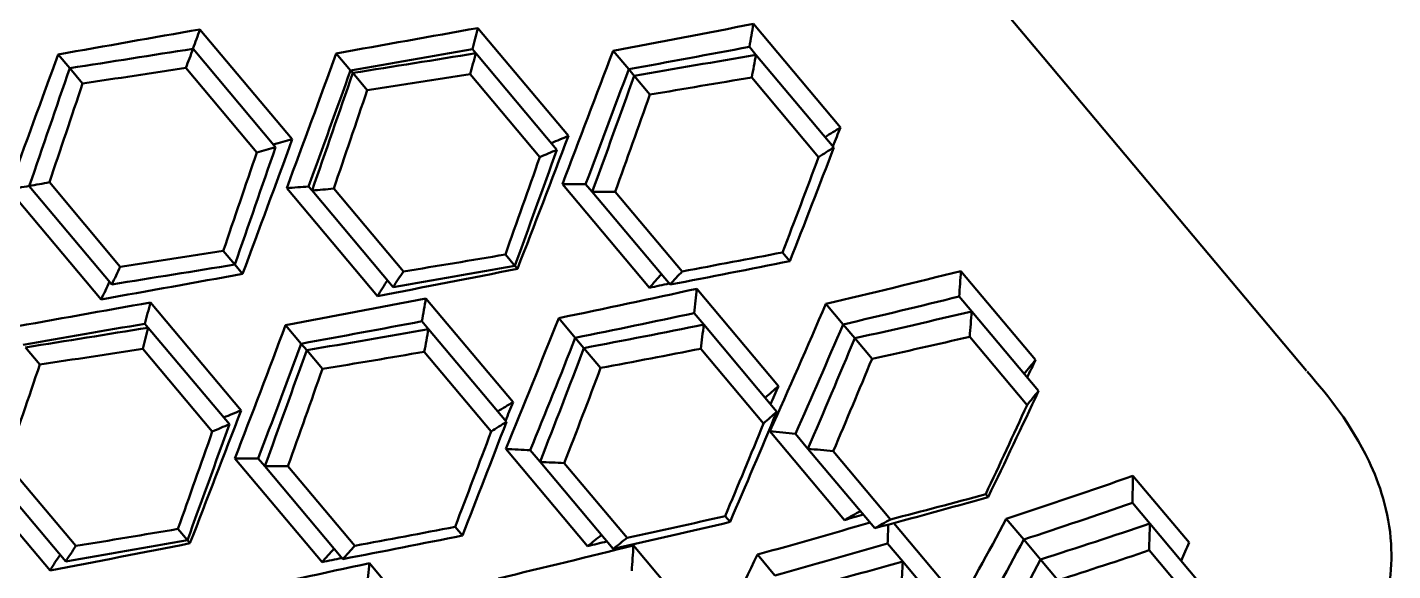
# Model space of a CAD drawing. Header units: millimetres. Extents: x 36 to 3196, y 27 to 5967.
# Drawn here: x 895.22 to 933.55, y 4164.66 to 4179.93 of the extents above; entities that cross this region are included whole.
import ezdxf

# ---------------------------------------------------------------- set-up
doc = ezdxf.new("R2010")
doc.units = ezdxf.units.MM
doc.layers.add('외형선(ISO)', color=7, linetype='Continuous', lineweight=50)

msp = doc.modelspace()

# ---------------------------------------------------------------- linework, layer by layer
at = {"layer": '외형선(ISO)'}
for p, q in [((923.7356, 4179.0971), (915.6556, 4188.7265)), ((902.6596, 4176.7835), (900.0669, 4179.8733)), ((910.4129, 4176.8777), (907.8671, 4179.9117)), ((918.049, 4177.1118), (915.603, 4180.0268)), ((896.0878, 4179.1704), (896.4131, 4178.7827)), ((899.8724, 4179.3273), (902.1913, 4176.5637)), ((903.8951, 4179.2004), (904.296, 4178.7226)), ((907.715, 4179.3152), (907.8095, 4179.2026)), ((907.8095, 4179.2026), (910.0865, 4176.4889)), ((911.665, 4179.2749), (912.103, 4178.7529)), ((915.4905, 4179.3831), (915.6755, 4179.1626)), ((915.6755, 4179.1626), (917.8632, 4176.5554)), ((923.7356, 4179.0971), (931.1352, 4170.2787)), ((896.4131, 4178.7827), (896.7743, 4178.3523)), ((899.6707, 4178.7898), (901.662, 4176.4167)), ((904.3586, 4178.648), (904.296, 4178.7226)), ((912.257, 4178.5694), (912.103, 4178.7529)), ((904.3586, 4178.648), (904.7643, 4178.1644)), ((907.6519, 4178.6125), (909.6073, 4176.2822)), ((912.257, 4178.5694), (912.6989, 4178.0428)), ((915.5574, 4178.5254), (917.4361, 4176.2865)), ((897.2973, 4172.284), (894.7046, 4175.3738)), ((897.5951, 4172.707), (895.2761, 4175.4705)), ((897.8317, 4173.2027), (895.8405, 4175.5759)), ((905.0506, 4172.3782), (902.5048, 4175.4122)), ((903.2132, 4175.3459), (903.1187, 4175.4585)), ((905.4902, 4172.6322), (903.2132, 4175.3459)), ((905.777, 4173.0683), (903.8217, 4175.3985)), ((912.6867, 4172.6123), (910.2407, 4175.5273)), ((911.0792, 4175.3059), (910.8942, 4175.5264)), ((913.2669, 4172.6987), (911.0792, 4175.3059)), ((913.6058, 4173.0726), (911.7272, 4175.3115)), ((900.7215, 4173.6481), (901.0451, 4173.2625)), ((908.9069, 4173.2275), (908.6403, 4173.5453)), ((916.627, 4173.3615), (916.4228, 4173.6048)), ((901.0451, 4173.2625), (901.2643, 4173.0013)), ((908.9781, 4173.1427), (908.9069, 4173.2275)), ((923.5272, 4170.5831), (921.4307, 4173.0817)), ((916.312, 4169.8476), (914.0168, 4172.5829)), ((901.2204, 4169.1643), (898.6746, 4172.1983)), ((908.8565, 4169.3983), (906.4105, 4172.3133)), ((921.7323, 4171.9444), (921.3796, 4172.3647)), ((913.9381, 4171.8988), (914.2098, 4171.575)), ((917.6378, 4172.1568), (918.1221, 4171.5796)), ((921.7323, 4171.9444), (923.6074, 4169.7097)), ((898.5225, 4171.6017), (898.6169, 4171.4891)), ((898.6169, 4171.4891), (900.894, 4168.7755)), ((902.4725, 4171.5615), (902.9105, 4171.0395)), ((906.2979, 4171.6696), (906.4829, 4171.4492)), ((906.4829, 4171.4492), (908.6706, 4168.8419)), ((910.1388, 4171.7594), (910.6049, 4171.204)), ((914.2098, 4171.575), (916.2626, 4169.1285)), ((918.4475, 4171.1918), (918.1221, 4171.5796)), ((910.8471, 4170.9153), (910.6049, 4171.204)), ((918.4475, 4171.1918), (918.9334, 4170.6127)), ((921.676, 4171.2336), (923.2862, 4169.3147)), ((895.166, 4170.9346), (895.5718, 4170.451)), ((898.4594, 4170.899), (900.4147, 4168.5688)), ((903.0645, 4170.8559), (902.9105, 4171.0395)), ((903.0645, 4170.8559), (903.5063, 4170.3293)), ((906.3649, 4170.812), (908.2435, 4168.5731)), ((910.8471, 4170.9153), (911.3159, 4170.3567)), ((914.1257, 4170.8973), (915.8885, 4168.7965)), ((918.1649, 4166.0836), (916.0684, 4168.5821)), ((917.136, 4168.0877), (916.7833, 4168.508)), ((910.9496, 4165.3481), (908.6545, 4168.0834)), ((909.6135, 4167.7183), (909.3418, 4168.0421)), ((919.0112, 4165.8529), (917.136, 4168.0877)), ((919.4559, 4166.1007), (917.8457, 4168.0197)), ((895.8581, 4164.6648), (893.3123, 4167.6988)), ((896.2977, 4164.9188), (894.0207, 4167.6324)), ((896.5845, 4165.3548), (894.6292, 4167.6851)), ((903.4942, 4164.8988), (901.0482, 4167.8138)), ((901.8867, 4167.5924), (901.7017, 4167.8129)), ((904.0744, 4164.9852), (901.8867, 4167.5924)), ((904.4133, 4165.3592), (902.5347, 4167.598)), ((911.6664, 4165.2718), (909.6135, 4167.7183)), ((912.0583, 4165.5825), (910.2955, 4167.6834)), ((927.8328, 4165.4519), (926.2594, 4167.3271)), ((922.1253, 4166.8088), (922.1932, 4166.7279)), ((926.7334, 4165.9843), (926.2422, 4166.5696)), ((914.9476, 4166.0285), (914.8102, 4166.1923)), ((923.1942, 4165.5349), (922.7038, 4166.1194)), ((899.7144, 4165.5141), (899.4477, 4165.8318)), ((907.2303, 4165.8913), (907.4344, 4165.648)), ((921.2553, 4163.9563), (919.5441, 4165.9957)), ((926.7334, 4165.9843), (928.1407, 4164.3071)), ((899.7855, 4165.4293), (899.7144, 4165.5141)), ((914.3347, 4162.8697), (912.2381, 4165.3682)), ((919.7969, 4164.9166), (919.3705, 4165.4247)), ((923.1942, 4165.5349), (923.6641, 4164.975)), ((915.7163, 4165.1124), (916.2088, 4164.5255)), ((919.7969, 4164.9166), (921.4554, 4162.94)), ((924.1538, 4164.3914), (923.6641, 4164.975)), ((926.7117, 4165.2322), (927.9202, 4163.792)), ((907.1194, 4162.1341), (904.8242, 4164.8694))]:
    msp.add_line(p, q, dxfattribs=at)
for centre, major_axis, ratio, start_param, end_param in [((843.7968, 4207.5865), (51.8488, -36.3329), 0.7445582, 0.1929314, 0.2050075), ((852.7772, 4206.2184), (45.2582, -44.2726), 0.7616401, 0.4091845, 0.4212605), ((862.4371, 4204.0405), (37.086, -51.3128), 0.7628607, 0.6325766, 0.6446527), ((841.0612, 4209.6468), (53.7923, -39.6767), 0.7426136, 0.201968, 0.2133383), ((850.2836, 4207.9903), (46.6739, -47.8477), 0.7575277, 0.4179573, 0.4293276), ((860.2252, 4205.4768), (38.0237, -54.9733), 0.7566661, 0.6392919, 0.6506622), ((928.1527, 4116.3894), (-12.4964, 62.0662), 0.6784915, 0.1272542, 0.1393302), ((934.856, 4117.7356), (-5.8945, 63.0359), 0.6207857, 0.2891272, 0.3012034), ((922.2622, 4112.8757), (-23.0094, 62.7558), 0.7217454, 6.2193007, 6.2306712), ((920.5587, 4116.1057), (-20.3719, 59.9438), 0.7220673, 6.226774, 6.2388502), ((930.0182, 4112.9664), (-14.645, 65.218), 0.6803782, 0.1218926, 0.1332629), ((936.8319, 4114.1808), (-7.5538, 66.4129), 0.6248415, 0.2863891, 0.2977595), ((877.1839, 4235.6007), (26.7771, -57.3695), 0.7445583, 6.0781786, 6.0902548), ((875.6301, 4238.6523), (29.7323, -59.8641), 0.742614, 6.06985, 6.0812205), ((886.1643, 4234.2326), (-35.7405, 52.2579), 0.7616403, 2.7203329, 2.7324091), ((884.8525, 4236.9958), (-39.0152, 54.2729), 0.7575284, 2.7122677, 2.7236382), ((895.8239, 4232.0554), (-44.0933, 45.433), 0.7628607, 2.49694, 2.509016), ((894.7936, 4234.4832), (-47.5354, 46.992), 0.7566661, 2.4909305, 2.5023008), ((956.8311, 4141.8811), (-57.8076, 33.558), 0.7217453, 0.0525172, 0.0638875), ((964.5866, 4141.9728), (-61.6841, 25.7475), 0.6803782, 6.1499224, 6.1612927), ((968.243, 4145.7497), (-61.0554, 16.7513), 0.620786, 5.9819825, 5.9940586), ((971.4008, 4143.1863), (-64.0931, 18.972), 0.6248421, 5.9854278, 5.9967981), ((874.1691, 4190.0589), (19.4407, -60.2531), 0.717947, 1.053023, 1.065099), ((953.9458, 4144.1198), (-55.4962, 30.472), 0.7220673, 0.0443361, 0.0564121), ((961.5395, 4144.4043), (-58.9533, 23.0842), 0.6784915, 6.1438551, 6.1559311), ((863.4785, 4193.4651), (28.1497, -56.7095), 0.7481945, 0.8506717, 0.8627478), ((843.5847, 4198.505), (45.2582, -44.2726), 0.7616401, 0.4091845, 0.4212605), ((853.2446, 4196.3271), (37.086, -51.3128), 0.7628607, 0.6325766, 0.6446527), ((872.6152, 4190.711), (19.7561, -63.8557), 0.708016, 1.0526002, 1.0639705), ((841.0911, 4200.2769), (46.6739, -47.8477), 0.7575277, 0.4179573, 0.4293276), ((851.0326, 4197.7633), (38.0237, -54.9733), 0.7566661, 0.6392919, 0.6506622), ((861.582, 4194.5255), (28.7199, -60.3575), 0.7400469, 0.8540227, 0.865393), ((936.2438, 4116.0816), (-3.4622, -63.2162), 0.4680641, 3.6990885, 3.7111647), ((931.4331, 4112.48), (-0.6142, 63.3087), 0.5501525, 0.4313847, 0.4434608), ((938.2795, 4112.4556), (-2.6177, -66.7898), 0.4761614, 3.7014783, 3.7128488), ((918.9602, 4108.676), (-12.4964, 62.0662), 0.6784915, 0.1272542, 0.1393302), ((925.6634, 4110.0221), (-5.8945, 63.0359), 0.6207857, 0.2891272, 0.3012034), ((933.4664, 4108.8569), (-1.8323, 66.8169), 0.5562935, 0.4313113, 0.4426816), ((920.8256, 4105.253), (-14.645, 65.218), 0.6803782, 0.1218926, 0.1332629), ((927.6394, 4106.4674), (-7.5538, 66.4129), 0.6248415, 0.2863891, 0.2977595), ((907.5561, 4218.0732), (-55.9611, 29.6078), 0.7179475, 2.076494, 2.0885702), ((896.8655, 4221.4793), (-50.9591, 37.5691), 0.7481949, 2.2788454, 2.2909216), ((907.1838, 4219.7167), (-59.4541, 30.5441), 0.7080175, 2.0776233, 2.0889938), ((886.6316, 4224.3413), (-44.0927, 45.4325), 0.762861, 2.4969407, 2.5090169), ((885.6014, 4226.7689), (-47.5345, 46.9915), 0.7566673, 2.4909331, 2.5023036), ((896.1507, 4223.5311), (-54.4525, 38.7641), 0.7400482, 2.2762014, 2.2875719), ((887.213, 4174.5138), (5.243, -63.0939), 0.6135436, 1.3937749, 1.4058511), ((969.6302, 4144.0961), (-62.857, 7.5678), 0.4680641, 5.7136132, 5.7256894), ((972.8476, 4141.4617), (-66.2297, 9.02), 0.4761613, 5.7119291, 5.7232996), ((875.9968, 4178.5464), (11.6958, -62.2217), 0.672752, 1.2342296, 1.2428691), ((886.3967, 4174.2867), (5.2599, -66.6348), 0.6006965, 1.3872644, 1.3986347), ((955.3941, 4134.2593), (-61.6841, 25.7475), 0.6803782, 6.1499224, 6.1612927), ((962.2083, 4135.4728), (-64.0931, 18.972), 0.6248421, 5.9854278, 5.9967981), ((964.8199, 4140.4949), (62.2403, -11.5983), 0.5501525, 2.6981319, 2.7102079), ((968.0349, 4137.8633), (65.4837, -13.4071), 0.5562935, 2.698911, 2.7102813), ((864.9772, 4182.3452), (19.4405, -60.2523), 0.7179477, 1.0530223, 1.0650985), ((933.7998, 4118.9943), (-8.6494, -62.7173), 0.2765534, 3.9171312, 3.9292074), ((952.347, 4136.6909), (-58.9533, 23.0842), 0.6784915, 6.1438551, 6.1559311), ((959.0505, 4138.0362), (-61.0554, 16.7513), 0.620786, 5.9819825, 5.9940586), ((874.8054, 4178.7665), (11.837, -65.7856), 0.6612421, 1.230394, 1.2417643), ((854.286, 4185.7516), (28.1497, -56.7095), 0.7481945, 0.8506717, 0.8627478)]:
    msp.add_ellipse(centre, major_axis=major_axis, ratio=ratio, start_param=start_param, end_param=end_param, dxfattribs=at)
for points in [[(896.0878, 4179.1704), (897.4136, 4179.4054), (898.7402, 4179.6394), (900.0669, 4179.8733)], [(903.8951, 4179.2004), (905.2204, 4179.436), (906.5446, 4179.6728), (907.8671, 4179.9117)], [(911.665, 4179.2749), (912.9807, 4179.5219), (914.2937, 4179.7722), (915.603, 4180.0268)], [(894.7046, 4175.3738), (895.1653, 4176.6397), (895.6262, 4177.9055), (896.0878, 4179.1704)], [(896.4131, 4178.7827), (897.5659, 4178.9646), (898.7192, 4179.1459), (899.8724, 4179.3273)], [(899.6595, 4179.2938), (899.7298, 4179.3057), (899.8001, 4179.3177), (899.8704, 4179.3296)], [(902.5048, 4175.4122), (902.9697, 4176.6731), (903.4329, 4177.9362), (903.8951, 4179.2004)], [(904.296, 4178.7226), (905.4367, 4178.9188), (906.5766, 4179.1162), (907.715, 4179.3152)], [(904.3586, 4178.648), (905.51, 4178.8316), (906.6604, 4179.0162), (907.8095, 4179.2026)], [(910.2407, 4175.5273), (910.7188, 4176.7725), (911.1933, 4178.0221), (911.665, 4179.2749)], [(912.103, 4178.7529), (913.2346, 4178.9601), (914.3639, 4179.17), (915.4905, 4179.3831)], [(912.257, 4178.5694), (913.399, 4178.7642), (914.5386, 4178.9617), (915.6755, 4179.1626)], [(895.2761, 4175.4705), (895.655, 4176.5748), (896.0338, 4177.679), (896.4131, 4178.7827)], [(899.6707, 4178.7898), (898.7052, 4178.644), (897.7396, 4178.4983), (896.7743, 4178.3523)], [(903.1187, 4175.4585), (903.5124, 4176.545), (903.9047, 4177.6333), (904.296, 4178.7226)], [(910.8942, 4175.5264), (911.2997, 4176.5988), (911.7025, 4177.6745), (912.103, 4178.7529)], [(896.7743, 4178.3523), (896.4629, 4177.4269), (896.1517, 4176.5014), (895.8405, 4175.5759)], [(903.2132, 4175.3459), (903.5963, 4176.4451), (903.9779, 4177.546), (904.3586, 4178.648)], [(907.6519, 4178.6125), (906.6904, 4178.462), (905.7277, 4178.3128), (904.7643, 4178.1644)], [(911.0792, 4175.3059), (911.4744, 4176.3906), (911.8669, 4177.4786), (912.257, 4178.5694)], [(915.5574, 4178.5254), (914.6065, 4178.3622), (913.6536, 4178.2015), (912.6989, 4178.0428)], [(904.7643, 4178.1644), (904.451, 4177.2414), (904.1369, 4176.3194), (903.8217, 4175.3985)], [(912.6989, 4178.0428), (912.3768, 4177.1302), (912.053, 4176.2196), (911.7272, 4175.3115)], [(910.4129, 4176.8777), (909.9381, 4175.6286), (909.46, 4174.3834), (908.9781, 4173.1427)], [(918.049, 4177.1118), (917.9783, 4176.9368), (917.9075, 4176.7619), (917.8366, 4176.5871)], [(900.7215, 4173.6481), (901.0359, 4174.57), (901.3492, 4175.4929), (901.662, 4176.4167)], [(902.1913, 4176.5637), (901.8104, 4175.4619), (901.4285, 4174.3613), (901.0451, 4173.2625)], [(902.6596, 4176.7835), (902.1961, 4175.5208), (901.7313, 4174.2598), (901.2643, 4173.0013)], [(910.0865, 4176.4889), (909.6958, 4175.3988), (909.3028, 4174.3114), (908.9069, 4173.2275)], [(917.8632, 4176.5554), (917.455, 4175.4862), (917.043, 4174.4213), (916.627, 4173.3615)], [(908.6403, 4173.5453), (908.9644, 4174.4554), (909.2866, 4175.3679), (909.6073, 4176.2822)], [(916.4228, 4173.6048), (916.7633, 4174.4955), (917.1009, 4175.3895), (917.4361, 4176.2865)], [(895.2742, 4175.4729), (895.2981, 4175.5401), (895.3221, 4175.6072), (895.3461, 4175.6744)], [(897.8317, 4173.2027), (898.7958, 4173.3503), (899.7591, 4173.4987), (900.7215, 4173.6481)], [(905.777, 4173.0683), (906.7332, 4173.2252), (907.6877, 4173.3841), (908.6403, 4173.5453)], [(916.627, 4173.3615), (915.5109, 4173.1358), (914.3908, 4172.915), (913.2669, 4172.6987)], [(913.6058, 4173.0726), (914.5475, 4173.2469), (915.4865, 4173.4241), (916.4228, 4173.6048)], [(901.2643, 4173.0013), (899.9438, 4172.76), (898.6212, 4172.5211), (897.2973, 4172.284)], [(901.0451, 4173.2625), (899.8964, 4173.0757), (898.7462, 4172.8908), (897.5951, 4172.707)], [(908.9781, 4173.1427), (907.6726, 4172.8835), (906.3632, 4172.629), (905.0506, 4172.3782)], [(908.9069, 4173.2275), (907.7707, 4173.0259), (906.6317, 4172.8276), (905.4902, 4172.6322)], [(917.6378, 4172.1568), (918.9085, 4172.4574), (920.173, 4172.7655), (921.4307, 4173.0817)], [(910.1388, 4171.7594), (911.4363, 4172.0282), (912.7292, 4172.3024), (914.0168, 4172.5829)], [(913.2403, 4172.7304), (913.0559, 4172.6909), (912.8713, 4172.6515), (912.6867, 4172.6123)], [(894.7026, 4171.4869), (896.0278, 4171.7225), (897.3521, 4171.9594), (898.6746, 4172.1983)], [(902.4725, 4171.5615), (903.7882, 4171.8084), (905.1011, 4172.0588), (906.4105, 4172.3133)], [(918.1221, 4171.5796), (919.2128, 4171.8355), (920.2988, 4172.097), (921.3796, 4172.3647)], [(910.6049, 4171.204), (911.7196, 4171.4312), (912.8309, 4171.6626), (913.9381, 4171.8988)], [(916.0684, 4168.5821), (916.5982, 4169.7658), (917.1211, 4170.9576), (917.6378, 4172.1568)], [(918.4475, 4171.1918), (919.5475, 4171.4367), (920.6425, 4171.6874), (921.7323, 4171.9444)], [(895.1035, 4171.0091), (896.2442, 4171.2054), (897.384, 4171.4027), (898.5225, 4171.6017)], [(895.166, 4170.9346), (896.3174, 4171.1181), (897.4679, 4171.3028), (898.6169, 4171.4891)], [(901.0482, 4167.8138), (901.5263, 4169.0591), (902.0008, 4170.3086), (902.4725, 4171.5615)], [(902.9105, 4171.0395), (904.042, 4171.2466), (905.1713, 4171.4565), (906.2979, 4171.6696)], [(903.0645, 4170.8559), (904.2064, 4171.0507), (905.3461, 4171.2483), (906.4829, 4171.4492)], [(908.6545, 4168.0834), (909.1543, 4169.3027), (909.6488, 4170.5283), (910.1388, 4171.7594)], [(910.8471, 4170.9153), (911.9718, 4171.1307), (913.0928, 4171.3504), (914.2098, 4171.575)], [(916.7833, 4168.508), (917.2346, 4169.5259), (917.6807, 4170.5499), (918.1221, 4171.5796)], [(909.3418, 4168.0421), (909.7667, 4169.0915), (910.1875, 4170.1456), (910.6049, 4171.204)], [(917.136, 4168.0877), (917.5783, 4169.1162), (918.0154, 4170.1511), (918.4475, 4171.1918)], [(921.676, 4171.2336), (920.7655, 4171.0222), (919.8512, 4170.8154), (918.9334, 4170.6127)], [(898.4594, 4170.899), (897.4978, 4170.7485), (896.5352, 4170.5993), (895.5718, 4170.451)], [(901.7017, 4167.8129), (902.1072, 4168.8854), (902.5099, 4169.9611), (902.9105, 4171.0395)], [(901.8867, 4167.5924), (902.2819, 4168.6771), (902.6743, 4169.7652), (903.0645, 4170.8559)], [(906.3649, 4170.812), (905.414, 4170.6488), (904.461, 4170.488), (903.5063, 4170.3293)], [(909.6135, 4167.7183), (910.0286, 4168.7793), (910.4397, 4169.8451), (910.8471, 4170.9153)], [(914.1257, 4170.8973), (913.1919, 4170.7137), (912.2552, 4170.5336), (911.3159, 4170.3567)], [(895.5718, 4170.451), (895.2585, 4169.528), (894.9443, 4168.6059), (894.6292, 4167.6851)], [(903.5063, 4170.3293), (903.1843, 4169.4167), (902.8605, 4168.5062), (902.5347, 4167.598)], [(911.3159, 4170.3567), (910.9785, 4169.4623), (910.6385, 4168.5711), (910.2955, 4167.6834)], [(918.9334, 4170.6127), (918.5745, 4169.7441), (918.212, 4168.8796), (917.8457, 4168.0197)], [(923.5272, 4170.5831), (923.4473, 4170.4191), (923.3672, 4170.2553), (923.2869, 4170.0917)], [(916.312, 4169.8476), (916.2372, 4169.6774), (916.1623, 4169.5074), (916.0872, 4169.3375)], [(922.1932, 4166.7279), (922.6709, 4167.7143), (923.1422, 4168.7083), (923.6074, 4169.7097)], [(901.2204, 4169.1643), (900.7456, 4167.9152), (900.2675, 4166.6699), (899.7855, 4165.4293)], [(908.8565, 4169.3983), (908.7858, 4169.2233), (908.715, 4169.0484), (908.644, 4168.8736)], [(916.2626, 4169.1285), (915.8294, 4168.0891), (915.3912, 4167.0556), (914.9476, 4166.0285)], [(922.1253, 4166.8088), (922.5167, 4167.6388), (922.9036, 4168.4742), (923.2862, 4169.3147)], [(900.894, 4168.7755), (900.5033, 4167.6853), (900.1103, 4166.598), (899.7144, 4165.5141)], [(908.6706, 4168.8419), (908.2624, 4167.7727), (907.8505, 4166.7079), (907.4344, 4165.648)], [(914.8102, 4166.1923), (915.1732, 4167.056), (915.5326, 4167.9242), (915.8885, 4168.7965)], [(899.4477, 4165.8318), (899.7719, 4166.742), (900.0941, 4167.6544), (900.4147, 4168.5688)], [(907.2303, 4165.8913), (907.5707, 4166.782), (907.9084, 4167.676), (908.2435, 4168.5731)], [(922.7038, 4166.1194), (923.8982, 4166.5109), (925.0836, 4166.9133), (926.2594, 4167.3271)], [(919.0112, 4165.8529), (920.0781, 4166.1372), (921.1389, 4166.4287), (922.1932, 4166.7279)], [(919.4559, 4166.1007), (920.3501, 4166.3316), (921.2399, 4166.5675), (922.1253, 4166.8088)], [(923.1942, 4165.5349), (924.2172, 4165.8715), (925.2333, 4166.2163), (926.2422, 4166.5696)], [(912.0583, 4165.5825), (912.9791, 4165.7816), (913.8965, 4165.9847), (914.8102, 4166.1923)], [(918.6906, 4166.2349), (918.5155, 4166.1843), (918.3403, 4166.1339), (918.1649, 4166.0836)], [(921.1586, 4163.2937), (921.6806, 4164.2274), (922.1955, 4165.1694), (922.7038, 4166.1194)], [(896.5845, 4165.3548), (897.5406, 4165.5118), (898.4951, 4165.6707), (899.4477, 4165.8318)], [(904.4133, 4165.3592), (905.3549, 4165.5334), (906.294, 4165.7107), (907.2303, 4165.8913)], [(914.9476, 4166.0285), (913.8591, 4165.77), (912.7652, 4165.5179), (911.6664, 4165.2718)], [(915.7163, 4165.1124), (916.7758, 4165.4054), (917.8297, 4165.7052), (918.8775, 4166.0122)], [(926.7334, 4165.9843), (925.7176, 4165.6392), (924.6944, 4165.3029), (923.6641, 4164.975)], [(899.7855, 4165.4293), (898.4801, 4165.1701), (897.1707, 4164.9155), (895.8581, 4164.6648)], [(899.7144, 4165.5141), (898.5782, 4165.3124), (897.4391, 4165.1142), (896.2977, 4164.9188)], [(907.4344, 4165.648), (906.3184, 4165.4223), (905.1982, 4165.2016), (904.0744, 4164.9852)], [(908.4453, 4164.4433), (909.716, 4164.744), (910.9805, 4165.052), (912.2381, 4165.3682)], [(911.491, 4165.4808), (911.3107, 4165.4364), (911.1302, 4165.3922), (910.9496, 4165.3481)], [(916.2088, 4164.5255), (917.2687, 4164.8181), (918.3227, 4165.1177), (919.3705, 4165.4247)], [(921.6459, 4162.7129), (922.1691, 4163.6451), (922.6851, 4164.5859), (923.1942, 4165.5349)], [(904.0478, 4165.0169), (903.8633, 4164.9774), (903.6788, 4164.938), (903.4942, 4164.8988)], [(914.2813, 4162.1554), (914.7655, 4163.134), (915.2438, 4164.1199), (915.7163, 4165.1124)], [(919.7969, 4164.9166), (918.7411, 4164.6191), (917.6788, 4164.3293), (916.6106, 4164.0467)], [(923.6641, 4164.975), (923.1623, 4164.0173), (922.6534, 4163.068), (922.1371, 4162.1276)], [(926.7117, 4165.2322), (925.8643, 4164.9458), (925.0115, 4164.6656), (924.1538, 4164.3914)], [(900.9463, 4164.0459), (902.2438, 4164.3147), (903.5366, 4164.5889), (904.8242, 4164.8694)]]:
    msp.add_open_spline(points, degree=3, dxfattribs=at)
msp.add_open_spline([(931.1497, 4170.2614), (931.784, 4169.5055), (932.3601, 4168.8248), (933.1767, 4167.1221), (933.4505, 4166.3291), (933.5505, 4164.6624), (933.4368, 4163.8252), (932.9941, 4162.6963), (932.8086, 4162.3427), (932.5903, 4162.0174)], degree=3, knots=[0, 0, 0, 0, 0.6449067, 0.6449067, 1.0021493, 1.0021493, 1.2936209, 1.2936209, 1.4336697, 1.4336697, 1.4336697, 1.4336697], dxfattribs=at)

doc.saveas('drawing.dxf')
